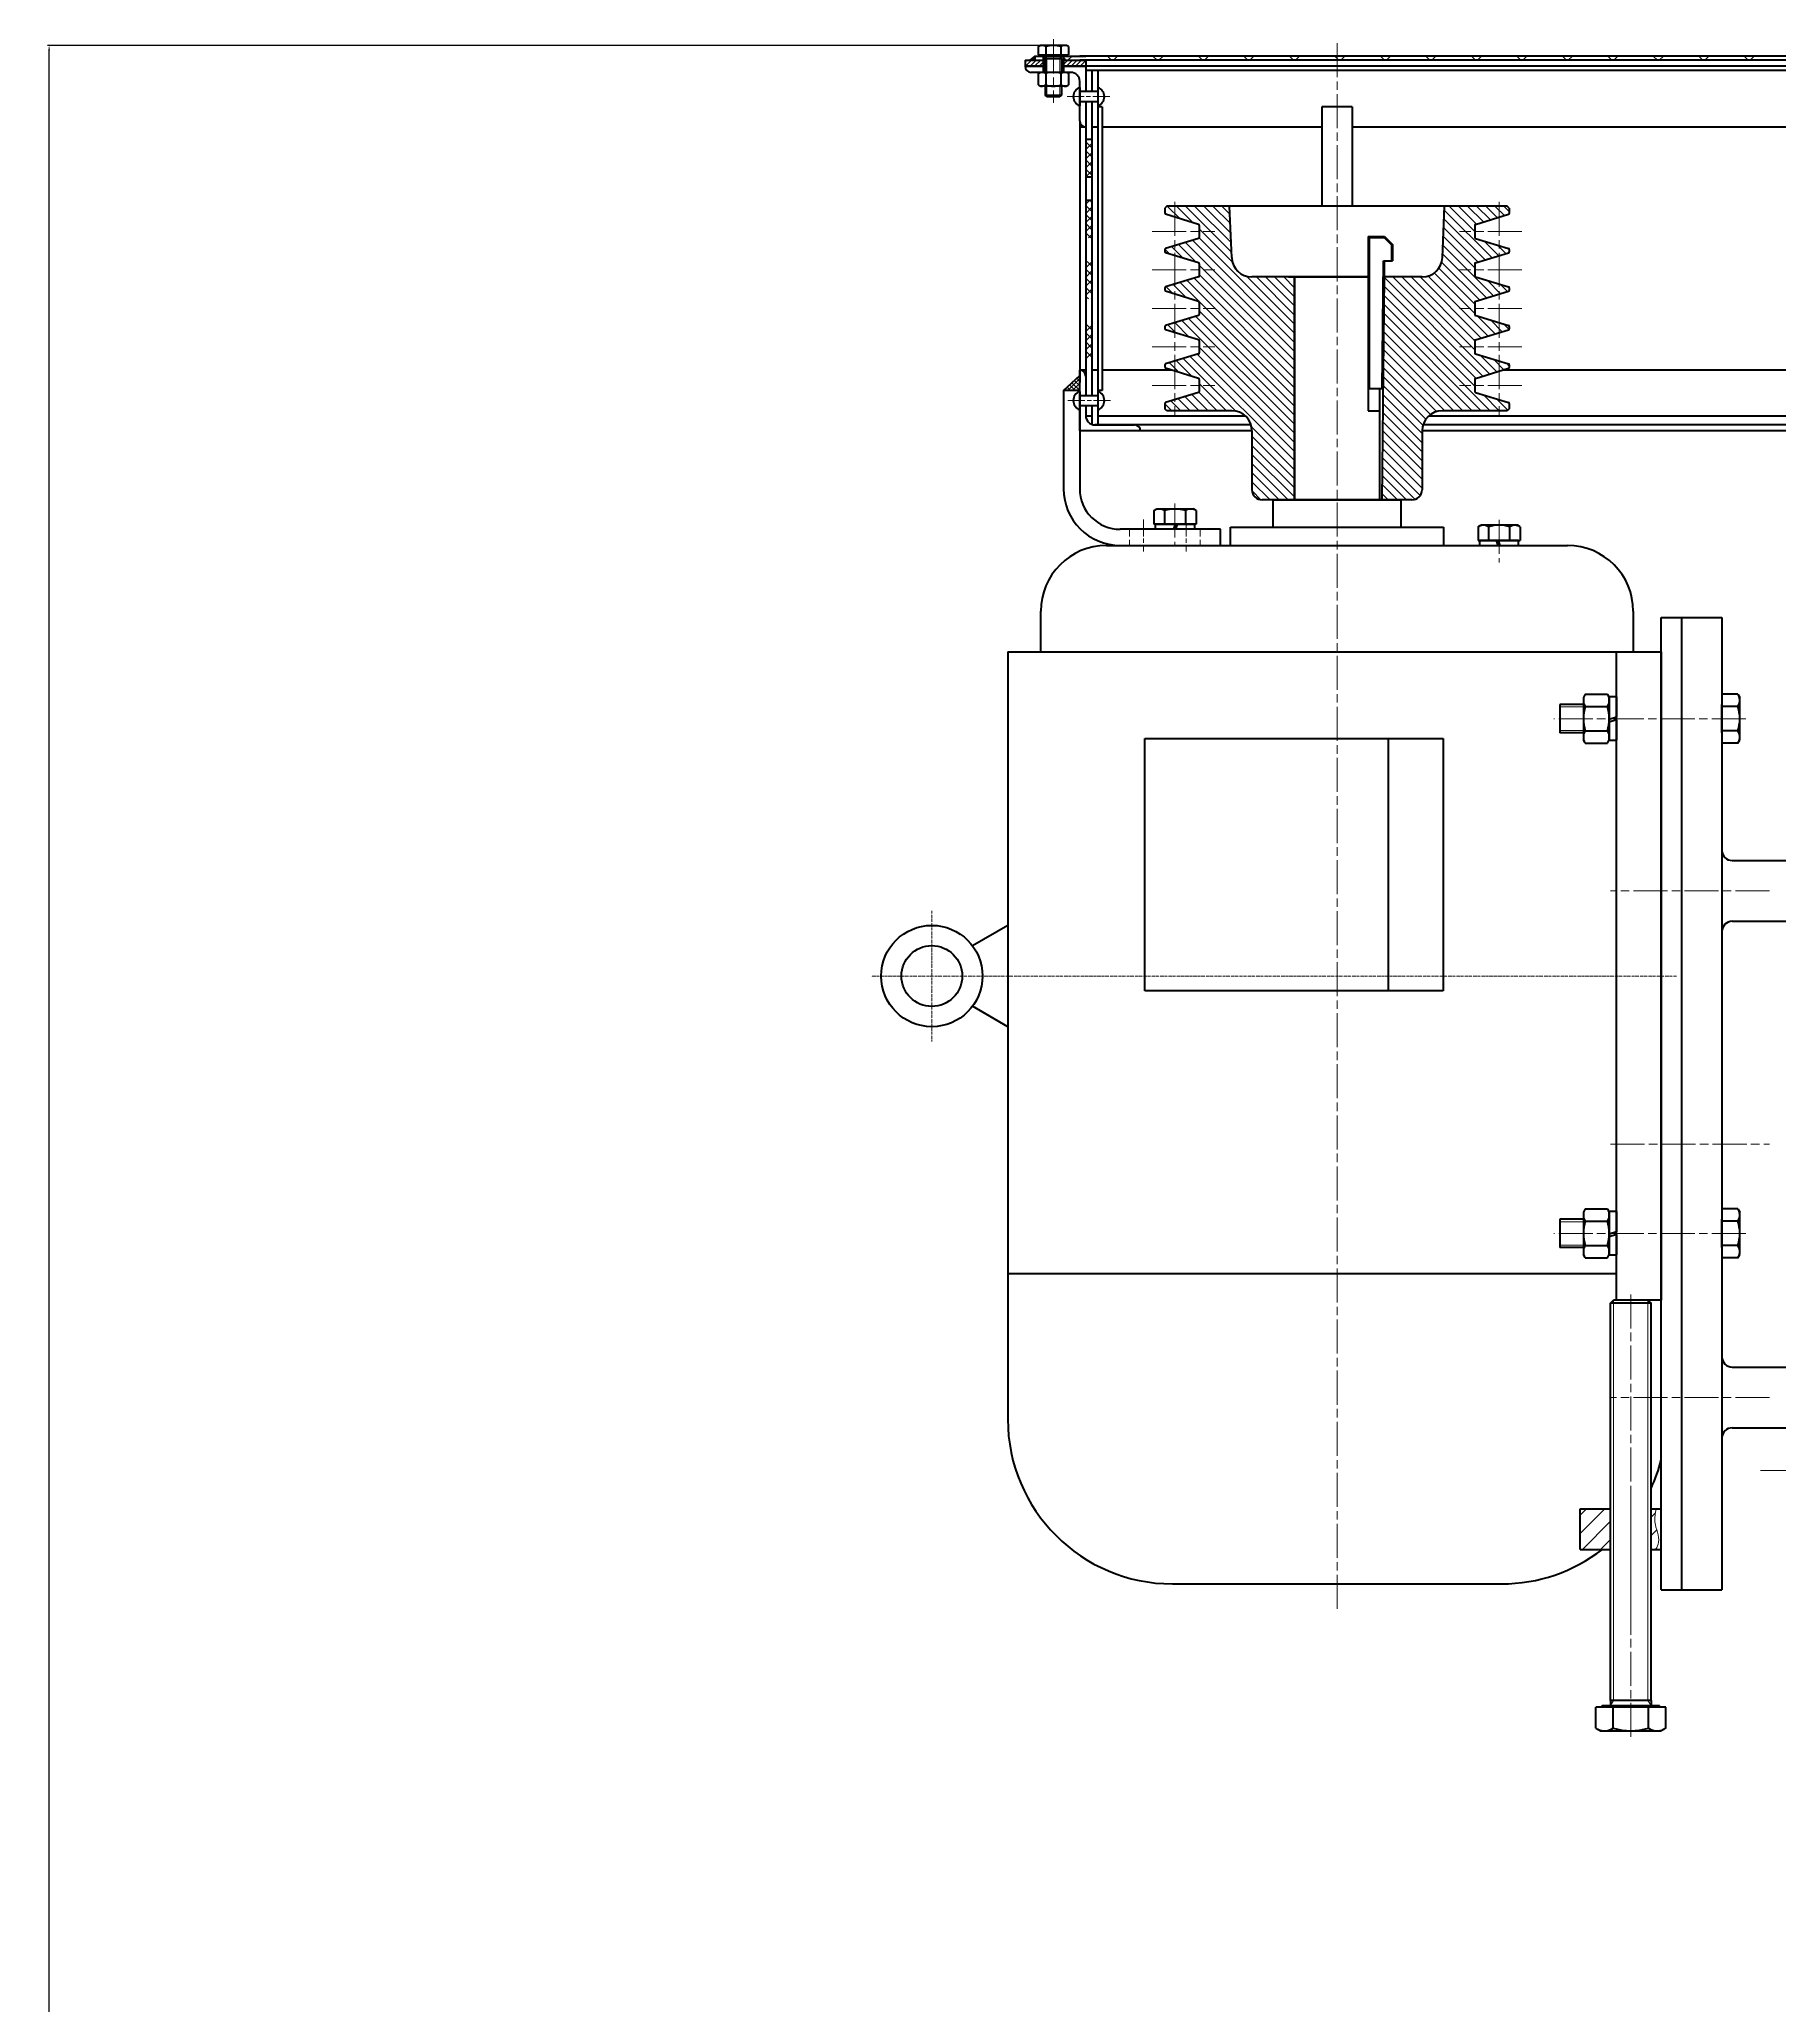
# Model space of a CAD drawing. Header units: millimetres. Extents: x 17368 to 100025, y -24769 to 12950.
# Drawn here: x 64332 to 65190, y 2797 to 3767 of the extents above; entities that cross this region are included whole.
import ezdxf

# ---------------------------------------------------------------- set-up
doc = ezdxf.new("R2010")
doc.units = ezdxf.units.MM
doc.header["$LTSCALE"] = 2.8
for name, pattern in [('AM_ISO08W050', [18, 12, -1.5, 3, -1.5]), ('AM_ISO08W050x2', [9, 6, -0.75, 1.5, -0.75]), ('YSYWPCG_CENTER', [0.7, 0.5, -0.1, 0, -0.1]), ('YSYWPCG_HIDDEN', [0.375, 0.25, -0.125])]:
    doc.linetypes.add(name, pattern=pattern)
doc.layers.get('0').update_dxf_attribs({"lineweight": 50})
doc.layers.get('Defpoints').update_dxf_attribs({"lineweight": 50})
for name, color, linetype, lineweight in [('AM_0N', 7, 'Continuous', 50), ('AM_4N', 3, 'Continuous', 15), ('AM_7N', 4, 'AM_ISO08W050', 15), ('bhatch', 5, 'Continuous', 15), ('YSYWPCG_CENTER', 4, 'YSYWPCG_CENTER', 15), ('图层5', 3, 'Continuous', 15), ('细实线', 5, 'Continuous', 15)]:
    doc.layers.add(name, color=color, linetype=linetype, lineweight=lineweight)
doc.styles.add('仿宋体', font='', dxfattribs={"width": 0.7, "height": 3.5})
doc.styles.get('仿宋体').set_extended_font_data('FangSong_GB2312')
doc.dimstyles.new('ISO-25', dxfattribs={"dimtxt": 3.5, "dimasz": 2.5, "dimexe": 1.25, "dimexo": 0.625, "dimtad": 1, "dimdsep": 46, "dimtxsty": '仿宋体', "dimcen": 2.5, "dimadec": 0, "dimazin": 0, "dimtfac": 1, "dimtmove": 0, "dimatfit": 1, "dimfxl": 0, "dimarcsym": 0})

# ---------------------------------------------------------------- blocks, each defined once
blk = doc.blocks.new('A$C1BBC2760')
at = {"layer": 'AM_0N', "extrusion": (0, 1, 0)}
for p, q in [((3.6, 10.81), (0, 10.81)), ((0, -10.59), (3.6, -10.59))]:
    blk.add_line(p, q, dxfattribs=at)
at = {"layer": 'AM_0N', "extrusion": (1, 0, 0)}
for p, q in [((0, 10.81), (0, -0.34)), ((3.6, 10.81), (3.6, 0.83)), ((0, -1.78), (0, -10.59)), ((3.6, -0.61), (3.6, -10.59))]:
    blk.add_line(p, q, dxfattribs=at)
at = {"layer": 'AM_0N', "extrusion": (0.309017, -0.951057, 0)}
for p, q in [((3.6, 0.83), (0, -0.34)), ((3.6, -0.61), (0, -1.78))]:
    blk.add_line(p, q, dxfattribs=at)
blk = doc.blocks.new('A$C476D4F87')
at = {"layer": 'AM_0N', "extrusion": (0.866025, -0.5, 0)}
for p, q in [((0.94, 12.13), (0, 10.5)), ((11.86, -12.13), (12.8, -10.5))]:
    blk.add_line(p, q, dxfattribs=at)
at = {"layer": 'AM_0N', "extrusion": (1, 0, 0)}
for p, q in [((0, 10.5), (0, -10.5)), ((12.8, 10.5), (12.8, -10.5))]:
    blk.add_line(p, q, dxfattribs=at)
at = {"layer": 'AM_0N', "extrusion": (0, 1, 0)}
for p, q in [((0.94, 12.13), (11.86, 12.13)), ((0.94, 6.06), (11.86, 6.06)), ((0.94, -6.06), (11.86, -6.06)), ((0.94, -12.13), (11.86, -12.13))]:
    blk.add_line(p, q, dxfattribs=at)
at = {"layer": 'AM_0N', "extrusion": (0.866025, 0.5, 0)}
for p, q in [((11.86, 12.13), (12.8, 10.5)), ((0.94, -12.13), (0, -10.5))]:
    blk.add_line(p, q, dxfattribs=at)
at = {"layer": 'AM_0N'}
for centre, radius, start, end in [((5.36, 9.1), 5.36, 154.43847, 214.43847), ((7.44, 9.1), 5.36, 325.56153, 25.56153), ((20.04, 0), 20.04, 162.38303, 197.61697), ((-7.24, 0), 20.04, 342.38303, 17.61697), ((5.36, -9.1), 5.36, 145.56153, 205.56153), ((7.44, -9.1), 5.36, 334.43847, 34.43847)]:
    blk.add_arc(centre, radius, start, end, dxfattribs=at)
blk = doc.blocks.new('A$C2BE16891')
at = {"layer": 'AM_0N', "extrusion": (0.866025, -0.5, 0)}
blk.add_line((-11.16, 17.32), (-12.5, 15), dxfattribs=at)
at = {"layer": 'AM_0N', "extrusion": (1, 0, 0)}
for p, q in [((-12.5, 15), (-12.5, -15)), ((-0.8, 14.1), (-0.8, 17.32)), ((-0.8, -14.1), (-0.8, 14.1)), ((0, 14.1), (0, 10)), ((0, 10), (0, -10)), ((2.5, -10), (2.5, 10)), ((198.47, -10), (198.47, 10)), ((200, -8.47), (200, 8.47)), ((-0.8, -17.32), (-0.8, -14.1)), ((0, -10), (0, -14.1))]:
    blk.add_line(p, q, dxfattribs=at)
at = {"layer": 'AM_0N', "extrusion": (0, 1, 0)}
for p, q in [((-11.16, 17.32), (-0.8, 17.32)), ((-0.8, 14.1), (0, 14.1)), ((2.5, 10), (0, 10)), ((2.5, 10), (198.47, 10)), ((-11.16, 8.66), (-0.8, 8.66)), ((-11.16, -8.66), (-0.8, -8.66)), ((-11.16, -17.32), (-0.8, -17.32)), ((-0.8, -14.1), (0, -14.1)), ((2.5, -10), (0, -10)), ((2.5, -10), (198.47, -10))]:
    blk.add_line(p, q, dxfattribs=at)
at = {"layer": 'AM_0N', "extrusion": (0.707107, 0.707107, 0)}
blk.add_line((198.47, 10), (200, 8.47), dxfattribs=at)
at = {"layer": 'AM_0N', "extrusion": (0.707107, -0.707107, 0)}
blk.add_line((200, -8.47), (198.47, -10), dxfattribs=at)
at = {"layer": 'AM_0N', "extrusion": (0.866025, 0.5, 0)}
blk.add_line((-11.16, -17.32), (-12.5, -15), dxfattribs=at)
at = {"layer": 'AM_0N'}
for centre, radius, start, end in [((-4.84, 12.99), 7.66, 154.44687, 214.44687), ((16.14, 0), 28.64, 162.38753, 197.61247), ((-4.84, -12.99), 7.66, 145.55313, 205.55313)]:
    blk.add_arc(centre, radius, start, end, dxfattribs=at)
at = {"layer": 'AM_4N', "extrusion": (-0.522901, -0.852394, 0)}
blk.add_line((2.5, 8.47), (0, 10), dxfattribs=at)
at = {"layer": 'AM_4N', "extrusion": (0, 1, 0)}
for p, q in [((2.5, 8.47), (200, 8.47)), ((2.5, -8.47), (200, -8.47))]:
    blk.add_line(p, q, dxfattribs=at)
at = {"layer": 'AM_4N', "extrusion": (0.522901, -0.852394, 0)}
blk.add_line((2.5, -8.47), (0, -10), dxfattribs=at)
at = {"layer": 'AM_7N', "linetype": 'AM_ISO08W050x2', "extrusion": (0, 1, 0)}
blk.add_line((-15.5, 0), (203, 0), dxfattribs=at)
blk = doc.blocks.new('*D1258')
at = {"layer": 'Defpoints', "color": 0}
for p in [(64336.65, 3764.21), (64832.33, 3764.21), (65063.33, -908.68)]:
    blk.add_point(p, dxfattribs=at)
at = {"layer": '细实线', "color": 0, "lineweight": -2}
for p, q in [((64831.71, 3764.21), (64335.85, 3764.21)), ((64336.65, -906.18), (64336.65, 3761.71)), ((65062.71, -908.68), (64335.85, -908.68))]:
    blk.add_line(p, q, dxfattribs=at)
at = {"layer": '细实线', "color": 0}
for points in [[(64336.23, 3761.71), (64337.06, 3761.71), (64336.65, 3764.21)], [(64336.23, -906.18), (64337.06, -906.18), (64336.65, -908.68)]]:
    blk.add_solid(points, dxfattribs=at)
at = {"layer": '细实线', "color": 0, "insert": (64334.1, 1358.41), "char_height": 3.5, "attachment_point": 5, "rotation": 90, "style": '仿宋体'}
blk.add_mtext('4672.89', dxfattribs=at)

msp = doc.modelspace()

# ---------------------------------------------------------------- hatches: boundary and pattern name
at = {"layer": 'bhatch'}
h = msp.add_hatch(dxfattribs=at)
h.set_pattern_fill('ANSI31', color=256, angle=-90, style=0)
h.set_pattern_definition([(315, (65863.7613, 37889.865), (2.24506403, 2.24506403), [])])
h.paths.add_polyline_path([(65052.3313, 3679.41), (65056.97749, 3680.83048, 0.329750547), (65057.3313, 3681.30863), (65057.3313, 3683.91), (65056.3313, 3684.91), (65052.3313, 3684.91)])
h.paths.add_polyline_path([(65052.3313, 3665.41), (65052.3313, 3660.41), (65056.97749, 3661.83048, 0.329750547), (65057.3313, 3662.30863), (65057.3313, 3663.51137, 0.329750547), (65056.97749, 3663.98952)])
h.paths.add_polyline_path([(65052.3313, 3646.41), (65052.3313, 3641.41), (65056.97749, 3642.83048, 0.329750547), (65057.3313, 3643.30863), (65057.3313, 3644.51137, 0.329750547), (65056.97749, 3644.98952)])
h.paths.add_polyline_path([(65052.3313, 3627.41), (65052.3313, 3622.41), (65056.97749, 3623.83048, 0.329750547), (65057.3313, 3624.30863), (65057.3313, 3625.51137, 0.329750547), (65056.97749, 3625.98952)])
h.paths.add_polyline_path([(65056.97749, 3604.83048, 0.329750547), (65057.3313, 3605.30863), (65057.3313, 3606.51137, 0.329750547), (65056.97749, 3606.98952), (65052.3313, 3608.41), (65052.3313, 3603.41)])
h.paths.add_polyline_path([(65052.3313, 3583.91), (65056.3313, 3583.91), (65057.3313, 3584.91), (65057.3313, 3587.51137, 0.329750547), (65056.97749, 3587.98952), (65052.3313, 3589.41)])
h.paths.add_polyline_path([(65052.3313, 3583.91), (65052.3313, 3589.41), (65040.68511, 3592.9706, -0.329750547), (65040.3313, 3593.44875), (65040.3313, 3599.37125, -0.329750547), (65040.68511, 3599.8494), (65052.3313, 3603.41), (65052.3313, 3608.41), (65040.68511, 3611.9706, -0.329750547), (65040.3313, 3612.44875), (65040.3313, 3618.37125, -0.329750547), (65040.68511, 3618.8494), (65052.3313, 3622.41), (65052.3313, 3627.41), (65040.3313, 3631.07877), (65040.3313, 3637.74123), (65052.3313, 3641.41), (65052.3313, 3646.41), (65040.68511, 3649.9706, -0.329750547), (65040.3313, 3650.44875), (65040.3313, 3656.37125, -0.329750547), (65040.68511, 3656.8494), (65052.3313, 3660.41), (65052.3313, 3665.41), (65040.68511, 3668.9706, -0.329750547), (65040.3313, 3669.44875), (65040.3313, 3675.37125, -0.329750547), (65040.68511, 3675.8494), (65052.3313, 3679.41), (65052.3313, 3684.91), (65025.3313, 3684.91), (65024.31531, 3659.51032, -0.402551966), (65014.3233, 3649.91), (64995.7313, 3649.91), (64994.6313, 3539.91), (65009.3313, 3539.91, 0.414213562), (65014.3313, 3544.91), (65014.3313, 3573.91, -0.414213562), (65024.3313, 3583.91)])
h.paths.add_polyline_path([(64951.3313, 3649.91), (64930.3393, 3649.91, -0.402551966), (64920.34729, 3659.51032), (64919.3313, 3684.91), (64892.3313, 3684.91), (64892.3313, 3679.41), (64903.97749, 3675.8494, -0.329750547), (64904.3313, 3675.37125), (64904.3313, 3669.44875, -0.329750547), (64903.97749, 3668.9706), (64892.3313, 3665.41), (64892.3313, 3660.41), (64903.97749, 3656.8494, -0.329750547), (64904.3313, 3656.37125), (64904.3313, 3650.44875, -0.329750547), (64903.97749, 3649.9706), (64892.3313, 3646.41), (64892.3313, 3641.41), (64903.97749, 3637.8494, -0.329750547), (64904.3313, 3637.37125), (64904.3313, 3631.44875, -0.329750547), (64903.97749, 3630.9706), (64892.3313, 3627.41), (64892.3313, 3622.41), (64903.97749, 3618.8494, -0.329750547), (64904.3313, 3618.37125), (64904.3313, 3612.44875, -0.329750547), (64903.97749, 3611.9706), (64892.3313, 3608.41), (64892.3313, 3603.41), (64903.97749, 3599.8494, -0.329750547), (64904.3313, 3599.37125), (64904.3313, 3593.44875, -0.329750547), (64903.97749, 3592.9706), (64892.3313, 3589.41), (64892.3313, 3583.91), (64920.3313, 3583.91, -0.414213562), (64930.3313, 3573.91), (64930.3313, 3544.91, 0.414213562), (64935.3313, 3539.91), (64951.3313, 3539.91)])
h.paths.add_polyline_path([(64892.3313, 3608.41), (64887.68511, 3606.98952, 0.329750547), (64887.3313, 3606.51137), (64887.3313, 3605.30863, 0.329750547), (64887.68511, 3604.83048), (64892.3313, 3603.41)])
h.paths.add_polyline_path([(64892.3313, 3589.41), (64887.68511, 3587.98952, 0.329750547), (64887.3313, 3587.51137), (64887.3313, 3584.91), (64888.3313, 3583.91), (64892.3313, 3583.91)])
h.paths.add_polyline_path([(64892.3313, 3627.41), (64887.68511, 3625.98952, 0.329750547), (64887.3313, 3625.51137), (64887.3313, 3624.30863, 0.329750547), (64887.68511, 3623.83048), (64892.3313, 3622.41)])
h.paths.add_polyline_path([(64892.3313, 3646.41), (64887.68511, 3644.98952, 0.329750547), (64887.3313, 3644.51137), (64887.3313, 3643.30863, 0.329750547), (64887.68511, 3642.83048), (64892.3313, 3641.41)])
h.paths.add_polyline_path([(64887.68511, 3663.98952, 0.329750547), (64887.3313, 3663.51137), (64887.3313, 3662.30863, 0.329750547), (64887.68511, 3661.83048), (64892.3313, 3660.41), (64892.3313, 3665.41)])
h.paths.add_polyline_path([(64892.3313, 3684.91), (64888.3313, 3684.91), (64887.3313, 3683.91), (64887.3313, 3681.30863, 0.329750547), (64887.68511, 3680.83048), (64892.3313, 3679.41)])
at = {"layer": '细实线'}
h = msp.add_hatch(dxfattribs=at)
h.set_pattern_fill('ANSI31', color=256, scale=0.5, style=0)
h.set_pattern_definition([(45, (20532.7118, 18944.279), (-1.122532015, 1.122532015), [])])
h.paths.add_polyline_path([(64818.3313, 3756.91), (64818.3313, 3753.91), (64827.3313, 3753.91), (64827.3313, 3756.91)])
h.paths.add_polyline_path([(64848.3313, 3753.91), (64848.3313, 3756.91), (64837.3313, 3756.91), (64837.3313, 3753.91)])
h = msp.add_hatch(dxfattribs=at)
h.set_pattern_fill('ANSI37', color=256, scale=0.2, style=0)
h.set_pattern_definition([(45, (20532.71176, 18944.279), (-0.449012806, 0.449012806), []), (135, (20532.71176, 18944.279), (-0.449012806, -0.449012806), [])])
h.paths.add_polyline_path([(64823.18666, 3758.91), (64820.74406, 3756.91), (64823.18666, 3756.91)])
h = msp.add_hatch(dxfattribs=at)
h.set_pattern_fill('ANSI37', color=256, scale=5, style=0)
h.set_pattern_definition([(45, (20532.712, 18944.279), (-11.22532, 11.22532), []), (135, (20532.712, 18944.279), (-11.22532, -11.22532), [])])
h.paths.add_polyline_path([(64827.3313, 3758.91), (64823.18666, 3758.91), (64823.18666, 3756.91), (64827.3313, 3756.91)])
h.paths.add_polyline_path([(64972.3313, 3758.91), (64845.3313, 3758.91), (64837.3313, 3758.91), (64837.3313, 3756.91), (64848.3313, 3756.91), (64888.3313, 3756.91), (64972.3313, 3756.91)])
h.paths.add_polyline_path([(65718.3313, 3758.91), (64972.3313, 3758.91), (64972.3313, 3756.91), (65718.3313, 3756.91)])
h.paths.add_polyline_path([(66102.47594, 3758.91), (66098.3313, 3758.91), (66098.3313, 3756.91), (66102.47594, 3756.91)])
h.paths.add_polyline_path([(66088.3313, 3758.91), (65718.3313, 3758.91), (65718.3313, 3756.91), (66080.3313, 3756.91), (66088.3313, 3756.91)])
h = msp.add_hatch(dxfattribs=at)
h.set_pattern_fill('ANSI37', color=256, style=0)
h.set_pattern_definition([(45, (20532.7118, 17544.2834), (-2.24506403, 2.24506403), []), (135, (20532.7118, 17544.2834), (-2.24506403, -2.24506403), [])])
h.paths.add_polyline_path([(64848.3313, 3717.91), (64848.3313, 3699.3384), (64851.3313, 3699.3384), (64851.3313, 3717.91)])
h.paths.add_polyline_path([(64848.3313, 3687.767), (64848.3313, 3669.1956), (64851.3313, 3669.1956), (64851.3313, 3687.767)])
h.paths.add_polyline_path([(64851.3313, 3657.6242), (64848.3313, 3657.6242), (64848.3313, 3639.0528), (64851.3313, 3639.0528)])
h.paths.add_polyline_path([(64848.3313, 3608.91), (64851.3313, 3608.91), (64851.3313, 3627.4814), (64848.3313, 3627.4814)])
h = msp.add_hatch(dxfattribs=at)
h.set_pattern_fill('ANSI37', color=256, scale=0.5, style=0)
h.set_pattern_definition([(45, (20532.7118, 17544.2834), (-1.122532015, 1.122532015), []), (135, (20532.7118, 17544.2834), (-1.122532015, -1.122532015), [])])
h.paths.add_polyline_path([(64845.3313, 3593.91), (64845.3313, 3601.26348), (64837.3313, 3593.91)])
h = msp.add_hatch(dxfattribs=at)
h.set_pattern_fill('ANSI31', color=256, scale=2, style=0)
h.paths.add_polyline_path([(65092.3313, 3041.91), (65092.3313, 3021.91), (65107.3313, 3021.91), (65107.3313, 3041.91)])
edge = h.paths.add_edge_path()
edge.add_line((65127.3313, 3021.91), (65129.8313, 3021.91))
edge.add_spline(control_points=[(65129.8313, 3021.91), (65130.3367, 3023.0755), (65132.22343, 3027.42646), (65128.40644, 3034.21775), (65129.43081, 3039.74794), (65129.8313, 3041.91)], knot_values=[0, 0, 0, 0, 3.713188366, 13.861765032, 20.376345071, 20.376345071, 20.376345071, 20.376345071], degree=3, periodic=0)
edge.add_line((65129.8313, 3041.91), (65127.3313, 3041.91))
edge.add_line((65127.3313, 3041.91), (65127.3313, 3021.91))

# ---------------------------------------------------------------- linework, layer by layer
for p, q in [((64888.3313, 3684.91), (64887.3313, 3683.91)), ((64887.3313, 3683.91), (64887.3313, 3681.30863)), ((64903.97749, 3675.8494), (64887.68511, 3680.83048)), ((65056.3313, 3684.91), (64888.3313, 3684.91)), ((64920.34729, 3659.51032), (64919.3313, 3684.91)), ((65024.31531, 3659.51032), (65025.3313, 3684.91)), ((65040.68511, 3675.8494), (65056.97749, 3680.83048)), ((65057.3313, 3683.91), (65056.3313, 3684.91)), ((65057.3313, 3683.91), (65057.3313, 3681.30863)), ((64903.97749, 3668.9706), (64887.68511, 3663.98952)), ((64904.3313, 3675.37125), (64904.3313, 3669.44875)), ((64987.7313, 3669.91), (64987.7313, 3594.91)), ((64987.7313, 3669.91), (64995.7313, 3669.91)), ((64987.7313, 3669.91), (64988.2313, 3669.41)), ((64988.2313, 3669.41), (64995.52419, 3669.41)), ((64988.2313, 3669.41), (64988.2313, 3594.91)), ((64995.7313, 3669.91), (64995.52419, 3669.41)), ((64995.52419, 3669.41), (64999.2313, 3665.70289)), ((64995.7313, 3669.91), (64999.7313, 3665.91)), ((65040.3313, 3675.37125), (65040.3313, 3669.44875)), ((65040.68511, 3668.9706), (65056.97749, 3663.98952)), ((64887.3313, 3663.51137), (64887.3313, 3662.30863)), ((64903.97749, 3656.8494), (64887.68511, 3661.83048)), ((64994.68128, 3594.91), (64995.31132, 3657.915)), ((64995.1813, 3594.91), (64995.8113, 3657.91)), ((64995.31128, 3657.91), (64999.7313, 3657.91)), ((64999.7313, 3665.91), (64999.2313, 3665.70289)), ((64999.2313, 3665.70289), (64999.2313, 3657.91)), ((64999.7313, 3665.91), (64999.7313, 3657.91)), ((65040.68511, 3656.8494), (65056.97749, 3661.83048)), ((65057.3313, 3663.51137), (65057.3313, 3662.30863)), ((64903.97749, 3649.9706), (64887.68511, 3644.98952)), ((64904.3313, 3656.37125), (64904.3313, 3650.44875)), ((64987.7313, 3649.91), (64930.3393, 3649.91)), ((64948.3313, 3649.91), (64987.7313, 3649.91)), ((64951.3313, 3539.91), (64951.3313, 3649.91)), ((64951.3313, 3649.91), (64951.3313, 3539.91)), ((64994.6313, 3539.91), (64995.7313, 3649.91)), ((65014.3233, 3649.91), (64995.7313, 3649.91)), ((65040.3313, 3656.37125), (65040.3313, 3650.44875)), ((65040.68511, 3649.9706), (65056.97749, 3644.98952)), ((64887.3313, 3644.51137), (64887.3313, 3643.30863)), ((64903.97749, 3637.8494), (64887.68511, 3642.83048)), ((65040.3313, 3637.74123), (65056.97749, 3642.83048)), ((65040.3313, 3637.74123), (65040.3313, 3631.07877)), ((65057.3313, 3644.51137), (65057.3313, 3643.30863)), ((64903.97749, 3630.9706), (64887.68511, 3625.98952)), ((64904.3313, 3637.37125), (64904.3313, 3631.44875)), ((65040.3313, 3631.07877), (65056.97749, 3625.98952)), ((64887.3313, 3625.51137), (64887.3313, 3624.30863)), ((64903.97749, 3618.8494), (64887.68511, 3623.83048)), ((64904.3313, 3618.37125), (64904.3313, 3612.44875)), ((65040.3313, 3618.37125), (65040.3313, 3612.44875)), ((65040.68511, 3618.8494), (65056.97749, 3623.83048)), ((65057.3313, 3625.51137), (65057.3313, 3624.30863)), ((64903.97749, 3611.9706), (64887.68511, 3606.98952)), ((65040.68511, 3611.9706), (65056.97749, 3606.98952)), ((64887.3313, 3606.51137), (64887.3313, 3605.30863)), ((64903.97749, 3599.8494), (64887.68511, 3604.83048)), ((64904.3313, 3599.37125), (64904.3313, 3593.44875)), ((65040.3313, 3599.37125), (65040.3313, 3593.44875)), ((65040.68511, 3599.8494), (65056.97749, 3604.83048)), ((65057.3313, 3606.51137), (65057.3313, 3605.30863)), ((64903.97749, 3592.9706), (64887.68511, 3587.98952)), ((64987.7313, 3594.91), (64987.7313, 3583.91)), ((64987.7313, 3594.91), (64995.1813, 3594.91)), ((64993.3313, 3594.91), (64993.3313, 3539.91)), ((64993.3313, 3594.91), (64993.3313, 3539.91)), ((65040.68511, 3592.9706), (65056.97749, 3587.98952)), ((64887.3313, 3587.51137), (64887.3313, 3584.91)), ((64888.3313, 3583.91), (64887.3313, 3584.91)), ((64920.3313, 3583.91), (64888.3313, 3583.91)), ((64987.7313, 3583.91), (64993.3313, 3583.91)), ((65056.3313, 3583.91), (65024.3313, 3583.91)), ((65057.3313, 3584.91), (65056.3313, 3583.91)), ((65057.3313, 3587.51137), (65057.3313, 3584.91)), ((64930.3313, 3573.91), (64930.3313, 3544.91)), ((65014.3313, 3573.91), (65014.3313, 3544.91)), ((65009.3313, 3539.91), (64935.3313, 3539.91)), ((64940.8313, 3539.91), (65003.8313, 3539.91)), ((64940.8313, 3526.41), (64940.8313, 3539.91)), ((65003.8313, 3539.91), (65003.8313, 3526.41)), ((64919.8313, 3526.41), (65024.8313, 3526.41)), ((64919.8313, 3517.41), (64919.8313, 3526.41)), ((65024.8313, 3526.41), (65024.8313, 3517.41)), ((64858.5813, 3517.41), (65086.0813, 3517.41)), ((64826.0813, 3464.91), (64826.0813, 3484.91)), ((65118.5813, 3484.91), (65118.5813, 3464.91)), ((64809.8313, 3464.91), (64809.8313, 3086.16)), ((64809.8313, 3464.91), (65132.3313, 3464.91)), ((65110.3313, 3144.91), (65110.3313, 3464.91)), ((65132.3313, 3464.91), (65132.3313, 3144.91)), ((64877.42353, 3297.66), (64877.42353, 3422.16)), ((64877.42353, 3422.16), (65024.79864, 3422.16)), ((64997.6813, 3297.66), (64997.6813, 3422.16)), ((65024.79864, 3422.16), (65024.79864, 3297.66)), ((64809.8313, 3329.91), (64792.38539, 3319.8376)), ((64809.8313, 3279.91), (64792.38539, 3289.9824)), ((65024.79864, 3297.66), (64877.42353, 3297.66)), ((64809.8313, 3158.11), (65110.3313, 3158.11)), ((65132.3313, 3144.91), (65110.3313, 3144.91)), ((64891.0813, 3004.91), (65053.5813, 3004.91))]:
    msp.add_line(p, q)
at = {"color": 7}
for p, q in [((64845.3313, 3608.91), (64845.3313, 3597.91)), ((64837.3313, 3593.91), (64837.3313, 3545.41)), ((64845.3313, 3589.91), (64845.3313, 3545.41)), ((64914.8313, 3525.41), (64865.3313, 3525.41)), ((64914.8313, 3517.41), (64914.8313, 3525.41)), ((64865.3313, 3517.41), (64914.8313, 3517.41))]:
    msp.add_line(p, q, dxfattribs=at)
at = {"color": 7, "ltscale": 40}
for p, q in [((65132.3313, 3001.91), (65132.3313, 3481.91)), ((65132.3313, 3481.91), (65162.3313, 3481.91)), ((65142.3313, 3481.91), (65142.3313, 3001.91)), ((65162.3313, 3481.91), (65162.3313, 3366.91)), ((65162.3313, 3366.91), (65162.3313, 3326.91)), ((65167.3313, 3361.91), (65212.3313, 3361.91)), ((65167.3313, 3331.91), (65212.3313, 3331.91)), ((65162.3313, 3326.91), (65162.3313, 3116.91)), ((65162.3313, 3116.91), (65162.3313, 3076.91)), ((65167.3313, 3111.91), (65272.3313, 3111.91)), ((65162.3313, 3076.91), (65162.3313, 3001.91)), ((65167.3313, 3081.91), (65272.3313, 3081.91)), ((65092.3313, 3041.91), (65107.3313, 3041.91)), ((65092.3313, 3021.91), (65092.3313, 3041.91)), ((65127.3313, 3041.91), (65132.3313, 3041.91)), ((65092.3313, 3021.91), (65107.3313, 3021.91)), ((65127.3313, 3021.91), (65132.3313, 3021.91)), ((65132.3313, 3001.91), (65162.3313, 3001.91))]:
    msp.add_line(p, q, dxfattribs=at)
for radius in [25, 15]:
    msp.add_circle((64772.3313, 3304.91), radius)
for centre, radius, start, end in [((64887.8313, 3681.30863), 0.5, 180, 253), ((65056.8313, 3681.30863), 0.5, 287, 0), ((64903.8313, 3675.37125), 0.5, 0, 73), ((64903.8313, 3669.44875), 0.5, 287, 0), ((65040.8313, 3675.37125), 0.5, 107, 180), ((65040.8313, 3669.44875), 0.5, 180, 253), ((64887.8313, 3663.51137), 0.5, 107, 180), ((64887.8313, 3662.30863), 0.5, 180, 253), ((64903.8313, 3656.37125), 0.5, 0, 73), ((64930.3393, 3659.91), 10, 182.29061004, 270), ((65014.3233, 3659.91), 10, 270, 357.70938996), ((65040.8313, 3656.37125), 0.5, 107, 180), ((65056.8313, 3663.51137), 0.5, 0, 73), ((65056.8313, 3662.30863), 0.5, 287, 0), ((64903.8313, 3650.44875), 0.5, 287, 0), ((65040.8313, 3650.44875), 0.5, 180, 253), ((64887.8313, 3644.51137), 0.5, 107, 180), ((64887.8313, 3643.30863), 0.5, 180, 253), ((64903.8313, 3637.37125), 0.5, 0, 73), ((65056.8313, 3644.51137), 0.5, 0, 73), ((65056.8313, 3643.30863), 0.5, 287, 0), ((64903.8313, 3631.44875), 0.5, 287, 0), ((64887.8313, 3625.51137), 0.5, 107, 180), ((64887.8313, 3624.30863), 0.5, 180, 253), ((64903.8313, 3618.37125), 0.5, 0, 73), ((65040.8313, 3618.37125), 0.5, 107, 180), ((65056.8313, 3625.51137), 0.5, 0, 73), ((65056.8313, 3624.30863), 0.5, 287, 0), ((64903.8313, 3612.44875), 0.5, 287, 0), ((65040.8313, 3612.44875), 0.5, 180, 253), ((64887.8313, 3606.51137), 0.5, 107, 180), ((64887.8313, 3605.30863), 0.5, 180, 253), ((64903.8313, 3599.37125), 0.5, 0, 73), ((65040.8313, 3599.37125), 0.5, 107, 180), ((65056.8313, 3606.51137), 0.5, 0, 73), ((65056.8313, 3605.30863), 0.5, 287, 0), ((64903.8313, 3593.44875), 0.5, 287, 0), ((65040.8313, 3593.44875), 0.5, 180, 253), ((64887.8313, 3587.51137), 0.5, 107, 180), ((64920.3313, 3573.91), 10, 0, 90), ((65024.3313, 3573.91), 10, 90, 180), ((65056.8313, 3587.51137), 0.5, 0, 73), ((64935.3313, 3544.91), 5, 180, 270), ((65009.3313, 3544.91), 5, 270, 0), ((64858.5813, 3484.91), 32.5, 90, 180), ((65086.0813, 3484.91), 32.5, 0, 90), ((64891.0813, 3086.16), 81.25, 180, 270), ((65053.5813, 3086.16), 81.25, 335.1883685, 345.7499673), ((65053.5813, 3086.16), 81.25, 270, 307.74254449)]:
    msp.add_arc(centre, radius, start, end)
at = {"color": 7}
for radius in [28, 20]:
    msp.add_arc((64865.3313, 3545.41), radius, 180, 270, dxfattribs=at)
at = {"color": 7, "ltscale": 40}
for centre, start, end in [((65167.3313, 3366.91), 180, 270), ((65167.3313, 3326.91), 90, 180), ((65167.3313, 3116.91), 180, 270), ((65167.3313, 3076.91), 90, 180)]:
    msp.add_arc(centre, 5, start, end, dxfattribs=at)
at = {"layer": 'AM_0N', "extrusion": (0.5, -0.866025, 0)}
for p, q in [((64824.8238, 3763.62832), (64825.8313, 3764.21)), ((64824.8238, 3750.32832), (64825.8313, 3750.91)), ((64839.8388, 3744.69168), (64838.8313, 3744.11)), ((64881.9363, 3534.6046), (64883.3313, 3535.41)), ((65041.9363, 3526.6046), (65043.3313, 3527.41))]:
    msp.add_line(p, q, dxfattribs=at)
at = {"layer": 'AM_0N', "extrusion": (1, -1.83691e-16, 0)}
for p, q in [((64824.8238, 3763.62832), (64824.8238, 3759.51)), ((64828.57658, 3763.62832), (64828.57658, 3759.51)), ((64836.08602, 3763.62832), (64836.08602, 3759.51)), ((64839.8388, 3763.62832), (64839.8388, 3759.51)), ((64826.5313, 3759.51), (64826.5313, 3758.91)), ((64828.3313, 3757.66), (64828.3313, 3758.91)), ((64828.3313, 3757.66), (64828.3313, 3750.91)), ((64836.3313, 3757.66), (64836.3313, 3758.91)), ((64836.3313, 3757.66), (64836.3313, 3750.91)), ((64838.1313, 3759.51), (64838.1313, 3758.91)), ((64824.8238, 3750.32832), (64824.8238, 3744.69168)), ((64828.57755, 3750.32832), (64828.57755, 3744.69168)), ((64836.08505, 3750.32832), (64836.08505, 3744.69168)), ((64839.8388, 3750.32832), (64839.8388, 3744.69168)), ((64828.3313, 3744.11), (64828.3313, 3739.67681)), ((64836.3313, 3744.11), (64836.3313, 3739.67681))]:
    msp.add_line(p, q, dxfattribs=at)
at = {"layer": 'AM_0N', "extrusion": (-1.83691e-16, -1, 0)}
for p, q in [((64838.8313, 3764.21), (64825.8313, 3764.21)), ((64824.8238, 3759.51), (64826.5313, 3759.51)), ((64826.5313, 3759.51), (64838.1313, 3759.51)), ((64828.3313, 3758.91), (64826.5313, 3758.91)), ((64836.3313, 3758.91), (64828.3313, 3758.91)), ((64828.3313, 3757.66), (64836.3313, 3757.66)), ((64838.1313, 3758.91), (64836.3313, 3758.91)), ((64838.1313, 3759.51), (64839.8388, 3759.51)), ((64838.8313, 3750.91), (64825.8313, 3750.91)), ((64838.8313, 3744.11), (64825.8313, 3744.11)), ((64828.3313, 3739.67681), (64836.3313, 3739.67681)), ((64829.09811, 3738.91), (64835.56449, 3738.91))]:
    msp.add_line(p, q, dxfattribs=at)
at = {"layer": 'AM_0N', "extrusion": (-0.5, -0.866025, 0)}
for p, q in [((64839.8388, 3763.62832), (64838.8313, 3764.21)), ((64824.8238, 3744.69168), (64825.8313, 3744.11)), ((64839.8388, 3750.32832), (64838.8313, 3750.91)), ((64902.7263, 3534.6046), (64901.3313, 3535.41)), ((65062.7263, 3526.6046), (65061.3313, 3527.41))]:
    msp.add_line(p, q, dxfattribs=at)
at = {"layer": 'AM_0N', "extrusion": (0, -1, 0)}
for p, q in [((64818.3313, 3756.91), (64828.3313, 3756.91)), ((64818.3313, 3753.91), (64828.3313, 3753.91)), ((64828.3313, 3753.91), (64818.3313, 3753.91)), ((64823.18666, 3758.91), (64848.3313, 3758.91)), ((64836.3313, 3756.91), (64848.3313, 3756.91)), ((66089.3313, 3753.91), (64836.3313, 3753.91)), ((64836.3313, 3753.91), (64848.3313, 3753.91)), ((64840.8313, 3750.91), (64821.3313, 3750.91))]:
    msp.add_line(p, q, dxfattribs=at)
at = {"layer": 'AM_0N'}
for p, q in [((64818.3313, 3756.91), (64818.3313, 3753.91)), ((64823.18666, 3758.91), (64820.74406, 3756.91)), ((64823.18666, 3758.91), (64823.18666, 3756.91)), ((64827.3313, 3758.91), (64827.3313, 3753.91)), ((64827.3313, 3753.91), (64827.3313, 3750.91)), ((64837.3313, 3758.91), (64837.3313, 3753.91)), ((64837.3313, 3753.91), (64837.3313, 3750.91)), ((66102.47594, 3758.91), (64845.3313, 3758.91)), ((66080.3313, 3756.91), (64845.3313, 3756.91)), ((64888.3313, 3756.91), (64845.3313, 3756.91)), ((66080.3313, 3753.91), (64845.3313, 3753.91)), ((64888.3313, 3753.91), (64845.3313, 3753.91)), ((64848.3313, 3753.91), (64848.3313, 3741.41)), ((64848.3313, 3751.91), (66077.3313, 3751.91)), ((64851.3313, 3751.91), (64851.3313, 3741.41)), ((64854.3313, 3751.91), (64854.3313, 3721.26838)), ((64848.3313, 3736.41), (64848.3313, 3721.26838)), ((64851.3313, 3736.41), (64851.3313, 3721.26838)), ((64845.3313, 3726.91), (64845.3313, 3721.26838)), ((64856.3313, 3733.91), (64854.3313, 3733.91)), ((64856.3313, 3733.91), (64856.3313, 3721.26838)), ((64964.8313, 3733.91), (64964.8313, 3721.26838)), ((64979.8313, 3733.91), (64964.8313, 3733.91)), ((64979.8313, 3733.91), (64979.8313, 3721.26838)), ((64848.3313, 3723.91), (64845.3313, 3723.91)), ((64845.3313, 3721.26838), (64845.3313, 3603.41)), ((64848.3313, 3721.26838), (64848.3313, 3600.91)), ((64848.3313, 3717.91), (64851.3313, 3717.91)), ((64854.3313, 3723.91), (64851.3313, 3723.91)), ((64851.3313, 3721.26838), (64851.3313, 3591.41)), ((64854.3313, 3721.26838), (64854.3313, 3576.91)), ((64964.8313, 3723.91), (64856.3313, 3723.91)), ((64856.3313, 3721.26838), (64856.3313, 3593.91)), ((64964.8313, 3721.26838), (64964.8313, 3684.91)), ((65276.55686, 3723.91), (64979.8313, 3723.91)), ((64979.8313, 3721.26838), (64979.8313, 3684.91)), ((64848.3313, 3699.3384), (64851.3313, 3699.3384)), ((64848.3313, 3687.767), (64851.3313, 3687.767)), ((64837.3313, 3593.91), (64845.3313, 3601.26348)), ((64848.3313, 3603.91), (64845.3313, 3603.91)), ((64854.3313, 3603.91), (64851.3313, 3603.91)), ((64890.69587, 3603.91), (64856.3313, 3603.91)), ((65276.55686, 3603.91), (65053.96673, 3603.91)), ((64845.3313, 3593.91), (64837.3313, 3593.91)), ((64856.3313, 3593.91), (64854.3313, 3593.91)), ((64848.3313, 3581.41), (64851.3313, 3581.41)), ((64851.3313, 3586.41), (64851.3313, 3577.16736)), ((64854.3313, 3581.41), (64926.94568, 3581.41)), ((65017.71692, 3581.41), (65291.55686, 3581.41)), ((64930.3313, 3573.91), (64845.3313, 3573.91)), ((64929.87069, 3576.91), (64852.8313, 3576.91)), ((66080.3313, 3573.91), (65014.3313, 3573.91)), ((65645.7313, 3576.91), (65014.79191, 3576.91)), ((65082.3313, 3438.91), (65082.3313, 3424.91)), ((65082.3313, 3184.90148), (65082.3313, 3170.90148))]:
    msp.add_line(p, q, dxfattribs=at)
at = {"layer": 'AM_0N', "extrusion": (-1, 0, 0)}
for p, q in [((64848.3313, 3756.91), (64848.3313, 3753.91)), ((64848.3313, 3753.91), (64848.3313, 3741.41)), ((64845.3313, 3726.91), (64845.3313, 3746.41)), ((64848.3313, 3736.41), (64848.3313, 3723.91)), ((64845.3313, 3593.455), (64845.3313, 3591.41)), ((64845.3313, 3591.41), (64845.3313, 3586.41)), ((64854.3313, 3593.455), (64854.3313, 3591.41)), ((64854.3313, 3591.41), (64854.3313, 3586.41)), ((64845.3313, 3586.41), (64845.3313, 3584.365)), ((64854.3313, 3586.41), (64854.3313, 3584.365))]:
    msp.add_line(p, q, dxfattribs=at)
at = {"layer": 'AM_0N', "extrusion": (-0.707107, -0.707107, 0)}
msp.add_line((64829.09811, 3738.91), (64828.3313, 3739.67681), dxfattribs=at)
at = {"layer": 'AM_0N', "extrusion": (0.707107, -0.707107, 0)}
msp.add_line((64836.3313, 3739.67681), (64835.56449, 3738.91), dxfattribs=at)
at = {"layer": 'AM_0N', "extrusion": (1, 0, 0)}
for p, q in [((64845.3313, 3743.455), (64845.3313, 3741.41)), ((64845.3313, 3741.41), (64845.3313, 3736.41)), ((64845.3313, 3736.41), (64845.3313, 3734.365)), ((64854.3313, 3743.455), (64854.3313, 3741.41)), ((64854.3313, 3741.41), (64854.3313, 3736.41)), ((64854.3313, 3736.41), (64854.3313, 3734.365)), ((64845.3313, 3573.91), (64845.3313, 3603.91)), ((64848.3313, 3600.91), (64848.3313, 3591.41)), ((64848.3313, 3586.41), (64848.3313, 3581.41))]:
    msp.add_line(p, q, dxfattribs=at)
at = {"layer": 'AM_0N', "extrusion": (0, 1, 0)}
for p, q in [((64854.3313, 3741.41), (64845.3313, 3741.41)), ((64854.3313, 3736.41), (64845.3313, 3736.41)), ((64845.3313, 3591.41), (64854.3313, 3591.41)), ((64845.3313, 3586.41), (64854.3313, 3586.41)), ((64875.3313, 3573.91), (64845.3313, 3573.91)), ((64852.8313, 3576.91), (64872.3313, 3576.91))]:
    msp.add_line(p, q, dxfattribs=at)
at = {"layer": 'AM_0N', "extrusion": (-1, 9.09556e-13, 0)}
for p, q in [((64881.9363, 3534.6046), (64881.9363, 3527.91)), ((64887.13245, 3534.6046), (64887.13245, 3527.91)), ((64897.53015, 3534.6046), (64897.53015, 3527.91)), ((64902.7263, 3534.6046), (64902.7263, 3527.91)), ((64882.7313, 3525.41), (64882.7313, 3527.91)), ((64901.9313, 3527.91), (64901.9313, 3525.41))]:
    msp.add_line(p, q, dxfattribs=at)
at = {"layer": 'AM_0N', "extrusion": (-9.09556e-13, -1, 0)}
for p, q in [((64883.3313, 3535.41), (64901.3313, 3535.41)), ((64886.3313, 3527.91), (64881.9363, 3527.91)), ((64882.7313, 3527.91), (64892.6436, 3527.91)), ((64886.3313, 3527.91), (64898.3313, 3527.91)), ((64898.3313, 3527.91), (64886.3313, 3527.91)), ((64893.6436, 3527.91), (64901.9313, 3527.91)), ((64902.7263, 3527.91), (64898.3313, 3527.91))]:
    msp.add_line(p, q, dxfattribs=at)
at = {"layer": 'AM_0N', "extrusion": (0.951057, -0.309017, 0)}
for p, q in [((64891.8313, 3525.41), (64892.6436, 3527.91)), ((64892.8313, 3525.41), (64893.6436, 3527.91))]:
    msp.add_line(p, q, dxfattribs=at)
at = {"layer": 'AM_0N', "extrusion": (1, -1.68364e-13, 0)}
for p, q in [((65041.9363, 3526.6046), (65041.9363, 3519.91)), ((65047.13245, 3526.6046), (65047.13245, 3519.91)), ((65057.53015, 3526.6046), (65057.53015, 3519.91)), ((65062.7263, 3526.6046), (65062.7263, 3519.91)), ((65042.7313, 3519.91), (65042.7313, 3517.41)), ((65061.9313, 3517.41), (65061.9313, 3519.91))]:
    msp.add_line(p, q, dxfattribs=at)
at = {"layer": 'AM_0N', "extrusion": (-1.68364e-13, -1, 0)}
for p, q in [((65061.3313, 3527.41), (65043.3313, 3527.41)), ((65041.9363, 3519.91), (65046.3313, 3519.91)), ((65051.019, 3519.91), (65042.7313, 3519.91)), ((65058.3313, 3519.91), (65046.3313, 3519.91)), ((65046.3313, 3519.91), (65058.3313, 3519.91)), ((65061.9313, 3519.91), (65052.019, 3519.91)), ((65058.3313, 3519.91), (65062.7263, 3519.91))]:
    msp.add_line(p, q, dxfattribs=at)
at = {"layer": 'AM_0N', "extrusion": (-0.951057, -0.309017, 0)}
for p, q in [((65051.8313, 3517.41), (65051.019, 3519.91)), ((65052.8313, 3517.41), (65052.019, 3519.91))]:
    msp.add_line(p, q, dxfattribs=at)
at = {"layer": 'AM_0N', "extrusion": (-1, 1.22461e-16, 0)}
for p, q in [((65162.3313, 3444.0375), (65162.3313, 3438.91)), ((65162.3313, 3424.91), (65162.3313, 3438.91)), ((65162.3313, 3438.91), (65162.3313, 3424.91)), ((65171.1313, 3421.41), (65171.1313, 3442.41)), ((65162.3313, 3424.91), (65162.3313, 3419.7825)), ((65162.3313, 3190.02898), (65162.3313, 3184.90148)), ((65162.3313, 3170.90148), (65162.3313, 3184.90148)), ((65162.3313, 3184.90148), (65162.3313, 3170.90148)), ((65171.1313, 3167.40148), (65171.1313, 3188.40148)), ((65162.3313, 3170.90148), (65162.3313, 3165.77398))]:
    msp.add_line(p, q, dxfattribs=at)
at = {"layer": 'AM_0N', "extrusion": (-1.22461e-16, -1, 0)}
for p, q in [((65170.19166, 3444.0375), (65162.3313, 3444.0375)), ((65093.9313, 3438.91), (65082.3313, 3438.91)), ((65170.19166, 3437.97532), (65162.3313, 3437.97532)), ((65093.9313, 3424.91), (65082.3313, 3424.91)), ((65170.19166, 3425.84468), (65162.3313, 3425.84468)), ((65170.19166, 3419.7825), (65162.3313, 3419.7825)), ((65093.9313, 3184.90148), (65082.3313, 3184.90148)), ((65170.19166, 3190.02898), (65162.3313, 3190.02898)), ((65170.19166, 3183.9668), (65162.3313, 3183.9668)), ((65093.9313, 3170.90148), (65082.3313, 3170.90148)), ((65170.19166, 3171.83616), (65162.3313, 3171.83616)), ((65170.19166, 3165.77398), (65162.3313, 3165.77398))]:
    msp.add_line(p, q, dxfattribs=at)
at = {"layer": 'AM_0N', "extrusion": (-0.866025, -0.5, 0)}
for p, q in [((65170.19166, 3444.0375), (65171.1313, 3442.41)), ((65170.19166, 3190.02898), (65171.1313, 3188.40148))]:
    msp.add_line(p, q, dxfattribs=at)
at = {"layer": 'AM_0N', "extrusion": (-0.866025, 0.5, 0)}
for p, q in [((65170.19166, 3419.7825), (65171.1313, 3421.41)), ((65170.19166, 3165.77398), (65171.1313, 3167.40148))]:
    msp.add_line(p, q, dxfattribs=at)
at = {"layer": 'AM_0N'}
for centre, radius, start, end in [((64826.70019, 3760.89273), 3.31727, 55.55312762, 115.55312762), ((64832.3313, 3751.80087), 12.40913, 72.38752601, 107.61247399), ((64837.96241, 3760.89273), 3.31727, 64.44687238, 124.44687238), ((64821.3313, 3753.91), 3, 180, 270), ((64826.70068, 3747.59116), 3.31884, 55.5615306, 115.5615306), ((64826.70068, 3747.42884), 3.31884, 244.4384694, 304.4384694), ((64832.3313, 3738.50715), 12.40285, 72.38303116, 107.61696884), ((64832.3313, 3756.51285), 12.40285, 252.38303116, 287.61696884), ((64837.96193, 3747.59116), 3.31884, 64.4384694, 124.4384694), ((64837.96193, 3747.42884), 3.31884, 235.5615306, 295.5615306), ((64840.8313, 3746.41), 4.5, 0, 90), ((64846.95896, 3738.91), 4.82766, 109.70351471, 250.29648529), ((64852.70364, 3738.91), 4.82766, 289.70351471, 70.29648529), ((64848.3313, 3726.91), 3, 180, 270), ((64845.3313, 3600.91), 3, 0, 90), ((64846.95896, 3588.91), 4.82766, 109.70351471, 250.29648529), ((64852.70364, 3588.91), 4.82766, 289.70351471, 70.29648529), ((64852.8313, 3581.41), 4.5, 180, 270), ((64872.3313, 3573.91), 3, 0, 90), ((64884.53438, 3530.81685), 4.59315, 55.55312762, 115.55312762), ((64892.3313, 3518.22812), 17.18188, 72.38752601, 107.61247399), ((64900.12822, 3530.81685), 4.59315, 64.44687238, 124.44687238), ((65044.53438, 3522.81685), 4.59315, 55.55312762, 115.55312762), ((65052.3313, 3510.22812), 17.18188, 72.38752601, 107.61247399), ((65060.12822, 3522.81685), 4.59315, 64.44687238, 124.44687238), ((65165.77263, 3441.00641), 5.35867, 325.55312762, 25.55312762), ((65151.08578, 3431.91), 20.04552, 342.38752601, 17.61247399), ((65165.77263, 3422.81359), 5.35867, 334.44687238, 34.44687238), ((65165.77263, 3186.99789), 5.35867, 325.55312762, 25.55312762), ((65151.08578, 3177.90148), 20.04552, 342.38752601, 17.61247399), ((65165.77263, 3168.80507), 5.35867, 334.44687238, 34.44687238)]:
    msp.add_arc(centre, radius, start, end, dxfattribs=at)
at = {"layer": 'AM_4N', "extrusion": (-0.852394, -0.522901, 0)}
msp.add_line((64829.09811, 3757.66), (64828.3313, 3758.91), dxfattribs=at)
at = {"layer": 'AM_4N', "extrusion": (1, -1.83691e-16, 0)}
for p, q in [((64829.09811, 3757.66), (64829.09811, 3750.91)), ((64835.56449, 3757.66), (64835.56449, 3750.91)), ((64829.09811, 3744.11), (64829.09811, 3738.91)), ((64835.56449, 3744.11), (64835.56449, 3738.91))]:
    msp.add_line(p, q, dxfattribs=at)
at = {"layer": 'AM_4N', "extrusion": (-0.852394, 0.522901, 0)}
msp.add_line((64835.56449, 3757.66), (64836.3313, 3758.91), dxfattribs=at)
at = {"layer": 'AM_4N', "linetype": 'YSYWPCG_HIDDEN', "ltscale": 5}
for p, q in [((64869.8313, 3525.41), (64869.8313, 3517.41)), ((64904.8313, 3525.41), (64904.8313, 3517.41))]:
    msp.add_line(p, q, dxfattribs=at)
at = {"layer": 'AM_4N'}
for p, q in [((65093.9313, 3437.6831), (65082.3313, 3437.6831)), ((65093.9313, 3426.1369), (65082.3313, 3426.1369)), ((65093.9313, 3183.67458), (65082.3313, 3183.67458)), ((65093.9313, 3172.12838), (65082.3313, 3172.12838))]:
    msp.add_line(p, q, dxfattribs=at)
at = {"layer": 'AM_7N', "linetype": 'AM_ISO08W050x2', "extrusion": (1, -1.83691e-16, 0)}
msp.add_line((64832.3313, 3767.21), (64832.3313, 3735.91), dxfattribs=at)
at = {"layer": 'AM_7N', "linetype": 'AM_ISO08W050x2'}
for p, q in [((64972.3313, 3765.34838), (64972.3313, 2990.453)), ((64892.3313, 3687.02), (64892.3313, 3581.8)), ((65052.3313, 3687.02), (65052.3313, 3581.8)), ((64881.0513, 3672.41), (64911.9553, 3672.41)), ((65063.6113, 3672.41), (65032.7073, 3672.41)), ((64881.0513, 3653.41), (64911.9553, 3653.41)), ((65063.6113, 3653.41), (65032.7073, 3653.41)), ((64881.0513, 3634.41), (64911.9553, 3634.41)), ((65063.6113, 3634.41), (65032.7073, 3634.41)), ((64881.0513, 3615.41), (64911.9553, 3615.41)), ((65063.6113, 3615.41), (65032.7073, 3615.41)), ((64881.0513, 3596.41), (64911.9553, 3596.41)), ((65063.6113, 3596.41), (65032.7073, 3596.41)), ((65185.8313, 3346.91), (65107.3313, 3346.91)), ((65107.3313, 3221.91), (65185.8313, 3221.91)), ((65185.8313, 3096.91), (65107.3313, 3096.91)), ((65117.3313, 2989.41), (65117.3313, 3050.98992))]:
    msp.add_line(p, q, dxfattribs=at)
at = {"layer": 'AM_7N', "linetype": 'AM_ISO08W050x2', "ltscale": 0.5, "extrusion": (0, 1, 0)}
for p, q in [((64839.1313, 3738.91), (64860.5313, 3738.91)), ((64860.5313, 3588.91), (64839.1313, 3588.91))]:
    msp.add_line(p, q, dxfattribs=at)
at = {"layer": 'AM_7N', "linetype": 'AM_ISO08W050x2', "extrusion": (-1, 9.09556e-13, 0)}
msp.add_line((64892.3313, 3538.07073), (64892.3313, 3516.94413), dxfattribs=at)
at = {"layer": 'AM_7N', "linetype": 'AM_ISO08W050x2', "ltscale": 0.5}
for p, q in [((64876.8313, 3530.28573), (64876.8313, 3514.35953)), ((64897.8313, 3530.28573), (64897.8313, 3514.35953))]:
    msp.add_line(p, q, dxfattribs=at)
at = {"layer": 'AM_7N', "linetype": 'AM_ISO08W050x2', "extrusion": (1, -1.68364e-13, 0)}
msp.add_line((65052.3313, 3530.07073), (65052.3313, 3508.94413), dxfattribs=at)
at = {"layer": 'AM_7N', "linetype": 'AM_ISO08W050x2', "extrusion": (-1.22461e-16, -1, 0)}
for p, q in [((65174.1313, 3431.91), (65079.272, 3431.91)), ((65174.1313, 3177.90148), (65079.272, 3177.90148))]:
    msp.add_line(p, q, dxfattribs=at)
at = {"layer": 'AM_7N', "linetype": 'AM_ISO08W050x2', "lineweight": 18, "ltscale": 0.8}
msp.add_line((65181.39324, 3060.91), (65515.81374, 3060.91), dxfattribs=at)
at = {"layer": 'bhatch'}
msp.add_line((64919.8313, 3522.41), (64919.8313, 3517.41), dxfattribs=at)
at = {"layer": 'YSYWPCG_CENTER'}
for p, q in [((64772.3313, 3337.16), (64772.3313, 3272.66)), ((65139.8313, 3304.91), (64742.3313, 3304.91))]:
    msp.add_line(p, q, dxfattribs=at)
at = {"layer": '图层5', "color": 7, "ltscale": 40}
for p, q in [((65107.3313, 3021.91), (65107.3313, 3041.91)), ((65127.3313, 3021.91), (65127.3313, 3041.91))]:
    msp.add_line(p, q, dxfattribs=at)
at = {"layer": '细实线'}
msp.add_spline([(65129.8313, 3041.91), (65129.26352, 3035.42021), (65131.0258, 3025.42581), (65129.8313, 3021.91)], degree=3, dxfattribs=at)

# ---------------------------------------------------------------- block references
at = {"layer": 'bhatch'}
for name, p in [('A$C476D4F87', (65093.9313, 3431.91)), ('A$C1BBC2760', (65106.7313, 3431.91)), ('A$C476D4F87', (65093.9313, 3177.90148)), ('A$C1BBC2760', (65106.7313, 3177.90148))]:
    msp.add_blockref(name, p, dxfattribs=at)
at = {"layer": 'bhatch', "rotation": 90}
msp.add_blockref('A$C2BE16891', (65117.3313, 2944.91), dxfattribs=at)

# ---------------------------------------------------------------- dimensions: what is measured, and where the dimension line sits
at = {"layer": '细实线'}
dim = msp.add_linear_dim(base=(64336.64582, 3764.21), p1=(65063.3313, -908.68015), p2=(64832.3313, 3764.21), angle=90, dimstyle='ISO-25', override={"dimexe": 0.8, "dimgap": 0.8}, dxfattribs=at)
dim.commit()
dim.dimension.update_dxf_attribs({"geometry": '*D1258', "text_midpoint": (64336.64582, 1358.40876), "dimtype": 160})

doc.saveas('drawing.dxf')
